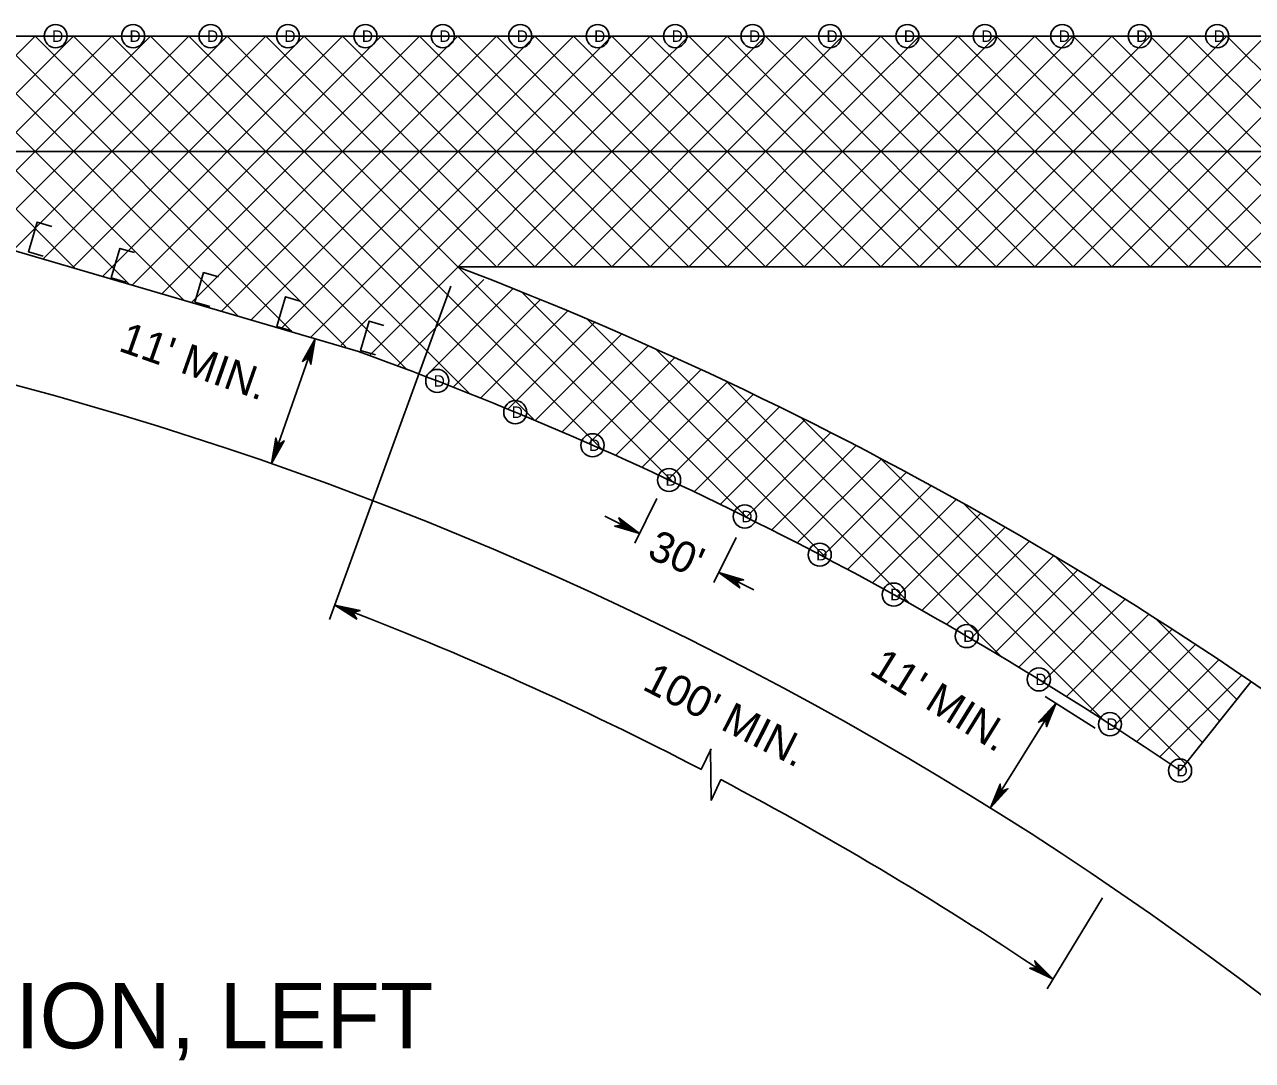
# Model space of a CAD drawing. Extents: x 499945 to 500993, y 499985 to 500645.
# Drawn here: x 500477 to 500636.6, y 500354.2 to 500488.8 of the extents above; entities that cross this region are included whole.
import ezdxf

# ---------------------------------------------------------------- set-up
doc = ezdxf.new("R2010")
doc.units = 0
for name, color, linetype in [('1', 7, 'Continuous'), ('24', 7, 'Continuous'), ('39', 7, 'Continuous'), ('5', 7, 'Continuous'), ('56', 7, 'Continuous'), ('60', 7, 'Continuous')]:
    doc.layers.add(name, color=color, linetype=linetype)

msp = doc.modelspace()

# ---------------------------------------------------------------- linework, layer by layer
at = {"layer": '1'}
for p, q in [((500166.7, 500487.26), (500752.75, 500487.26)), ((500483.61, 500457.08), (500453.42, 500487.26)), ((500456.23, 500465.09), (500478.4, 500487.26)), ((500490.67, 500455.01), (500458.42, 500487.26)), ((500460.1, 500463.96), (500483.4, 500487.26)), ((500497.74, 500452.94), (500463.41, 500487.26)), ((500463.96, 500462.83), (500488.39, 500487.26)), ((500467.83, 500461.7), (500493.39, 500487.26)), ((500504.8, 500450.87), (500468.41, 500487.26)), ((500471.69, 500460.57), (500498.39, 500487.26)), ((500511.87, 500448.8), (500473.41, 500487.26)), ((500475.56, 500459.44), (500503.38, 500487.26)), ((500518.78, 500446.89), (500478.4, 500487.26)), ((500479.42, 500458.3), (500508.38, 500487.26)), ((500483.28, 500457.17), (500513.38, 500487.26)), ((500526.67, 500443.99), (500483.4, 500487.26)), ((500487.15, 500456.04), (500518.37, 500487.26)), ((500534.84, 500440.82), (500488.39, 500487.26)), ((500491.01, 500454.91), (500523.37, 500487.26)), ((500543.29, 500437.36), (500493.39, 500487.26)), ((500494.88, 500453.78), (500528.36, 500487.26)), ((500552.09, 500433.56), (500498.39, 500487.26)), ((500498.74, 500452.65), (500533.36, 500487.26)), ((500502.61, 500451.51), (500538.36, 500487.26)), ((500561.28, 500429.36), (500503.38, 500487.26)), ((500506.47, 500450.38), (500543.35, 500487.26)), ((500538.36, 500457.29), (500508.38, 500487.26)), ((500510.34, 500449.25), (500548.35, 500487.26)), ((500543.35, 500457.29), (500513.38, 500487.26)), ((500514.2, 500448.12), (500553.35, 500487.26)), ((500548.35, 500457.29), (500518.37, 500487.26)), ((500553.35, 500457.29), (500523.37, 500487.26)), ((500558.34, 500457.29), (500528.36, 500487.26)), ((500563.34, 500457.29), (500533.36, 500487.26)), ((500549.85, 500475.77), (500538.36, 500487.26)), ((500549.85, 500480.76), (500543.35, 500487.26)), ((500552.53, 500483.09), (500548.35, 500487.26)), ((500557.52, 500483.09), (500553.35, 500487.26)), ((500554.16, 500483.09), (500558.34, 500487.26)), ((500562.52, 500483.09), (500558.34, 500487.26)), ((500559.16, 500483.09), (500563.34, 500487.26)), ((500567.51, 500483.09), (500563.34, 500487.26)), ((500564.16, 500483.09), (500568.33, 500487.26)), ((500572.51, 500483.09), (500568.33, 500487.26)), ((500569.15, 500483.09), (500573.33, 500487.26)), ((500573.33, 500457.29), (500603.31, 500487.26)), ((500577.51, 500483.09), (500573.33, 500487.26)), ((500574.15, 500483.09), (500578.33, 500487.26)), ((500578.33, 500457.29), (500608.3, 500487.26)), ((500582.5, 500483.09), (500578.33, 500487.26)), ((500579.15, 500483.09), (500583.32, 500487.26)), ((500583.32, 500457.29), (500613.3, 500487.26)), ((500613.3, 500457.29), (500583.32, 500487.26)), ((500584.14, 500483.09), (500588.32, 500487.26)), ((500586.1, 500475.06), (500598.31, 500487.26)), ((500586.1, 500480.05), (500593.31, 500487.26)), ((500588.32, 500457.29), (500618.3, 500487.26)), ((500618.3, 500457.29), (500588.32, 500487.26)), ((500593.31, 500457.29), (500623.29, 500487.26)), ((500623.29, 500457.29), (500593.31, 500487.26)), ((500598.31, 500457.29), (500628.29, 500487.26)), ((500628.29, 500457.29), (500598.31, 500487.26)), ((500603.31, 500457.29), (500633.28, 500487.26)), ((500633.28, 500457.29), (500603.31, 500487.26)), ((500608.3, 500457.29), (500638.28, 500487.26)), ((500638.28, 500457.29), (500608.3, 500487.26)), ((500613.3, 500457.29), (500643.28, 500487.26)), ((500643.28, 500457.29), (500613.3, 500487.26)), ((500618.3, 500457.29), (500648.27, 500487.26)), ((500648.27, 500457.29), (500618.3, 500487.26)), ((500623.29, 500457.29), (500653.27, 500487.26)), ((500653.27, 500457.29), (500623.29, 500487.26)), ((500628.29, 500457.29), (500658.27, 500487.26)), ((500658.27, 500457.29), (500628.29, 500487.26)), ((500633.28, 500457.29), (500663.26, 500487.26)), ((500663.26, 500457.29), (500633.28, 500487.26)), ((500395.62, 500482.85), (500520.43, 500446.29)), ((500518.18, 500447.1), (500554.16, 500483.09)), ((500521.85, 500445.78), (500559.16, 500483.09)), ((500538.52, 500457.45), (500564.16, 500483.09)), ((500543.35, 500457.29), (500569.15, 500483.09)), ((500548.35, 500457.29), (500574.15, 500483.09)), ((500578.33, 500457.29), (500552.53, 500483.09)), ((500553.35, 500457.29), (500579.15, 500483.09)), ((500583.32, 500457.29), (500557.52, 500483.09)), ((500558.34, 500457.29), (500584.14, 500483.09)), ((500588.32, 500457.29), (500562.52, 500483.09)), ((500593.31, 500457.29), (500567.51, 500483.09)), ((500598.31, 500457.29), (500572.51, 500483.09)), ((500603.31, 500457.29), (500577.51, 500483.09)), ((500608.3, 500457.29), (500582.5, 500483.09)), ((500573.33, 500457.29), (500549.85, 500480.76)), ((500563.34, 500457.29), (500586.1, 500480.05)), ((500568.33, 500457.29), (500549.85, 500475.77)), ((500568.33, 500457.29), (500586.04, 500475)), ((500401.17, 500472.27), (500752.75, 500472.27)), ((500533.34, 500457.29), (500752.75, 500457.29)), ((500525.5, 500444.43), (500536.7, 500455.63)), ((500529.12, 500443.06), (500540.53, 500454.47)), ((500570.95, 500424.69), (500541.61, 500454.03)), ((500532.72, 500441.66), (500544.09, 500453.03)), ((500536.3, 500440.24), (500547.63, 500451.57)), ((500539.85, 500438.79), (500551.14, 500450.08)), ((500581.18, 500419.46), (500550.12, 500450.52)), ((500543.38, 500437.33), (500554.63, 500448.58)), ((500546.88, 500435.84), (500558.1, 500447.05)), ((500550.37, 500434.32), (500561.55, 500445.5)), ((500592.13, 500413.51), (500558.97, 500446.66)), ((500553.83, 500432.79), (500564.97, 500443.93)), ((500557.26, 500431.23), (500568.38, 500442.34)), ((500604, 500406.63), (500568.21, 500442.42)), ((500560.68, 500429.65), (500571.76, 500440.73)), ((500564.07, 500428.04), (500575.12, 500439.09)), ((500567.44, 500426.42), (500578.47, 500437.44)), ((500617.17, 500398.46), (500577.91, 500437.72)), ((500570.79, 500424.77), (500581.79, 500435.76)), ((500574.12, 500423.1), (500585.09, 500434.07)), ((500577.43, 500421.41), (500588.37, 500432.35)), ((500627.9, 500392.73), (500588.16, 500432.46)), ((500580.71, 500419.7), (500591.63, 500430.62)), ((500583.98, 500417.97), (500594.87, 500428.86)), ((500587.22, 500416.22), (500598.09, 500427.08)), ((500630.11, 500395.5), (500599.11, 500426.51)), ((500590.44, 500414.45), (500601.28, 500425.29)), ((500593.65, 500412.65), (500604.46, 500423.47)), ((500596.83, 500410.84), (500607.63, 500421.63)), ((500599.99, 500409), (500610.77, 500419.78)), ((500632.33, 500398.29), (500610.94, 500419.67)), ((500603.13, 500407.15), (500613.89, 500417.9)), ((500606.25, 500405.27), (500616.99, 500416.01)), ((500609.35, 500403.38), (500620.07, 500414.1)), ((500612.44, 500401.46), (500623.14, 500412.16)), ((500634.55, 500401.07), (500623.99, 500411.62)), ((500615.5, 500399.53), (500626.18, 500410.21)), ((500618.54, 500397.57), (500629.21, 500408.24)), ((500621.56, 500395.6), (500632.21, 500406.25)), ((500624.56, 500393.61), (500635.2, 500404.25)), ((500564.98, 500391.96), (500566.25, 500394.67)), ((500566.19, 500394.61), (500566.22, 500391.29)), ((500566.22, 500391.29), (500566.25, 500387.96)), ((500566.25, 500387.96), (500567.52, 500390.67))]:
    msp.add_line(p, q, dxfattribs=at)
for centre, radius, start, end in [((500356.58, 499993.2), 464.3, 51.4569, 88.277), ((500355.09, 499990.53), 499.62, 50.5103, 69.1015), ((500356.58, 499993.2), 481.81, 55.8301, 70.1193)]:
    msp.add_arc(centre, radius, start, end, dxfattribs=at)
at = {"layer": '24'}
for points in [[(500514.79, 500447.95), (500513.14, 500445), (500513.96, 500445.56), (500514.25, 500444.63), (500514.79, 500447.95), (500514.72, 500447.74), (500513.21, 500445.07), (500513.98, 500445.61), (500514.25, 500444.78), (500514.69, 500447.62), (500514.64, 500447.52), (500513.36, 500445.24), (500513.99, 500445.63), (500514.22, 500444.92), (500514.62, 500447.47), (500514.6, 500447.36), (500513.48, 500445.37), (500513.99, 500445.65), (500514.23, 500445.1), (500514.5, 500447.06), (500514.43, 500446.88), (500513.61, 500445.5), (500513.99, 500445.69), (500514.2, 500445.27), (500514.41, 500446.86), (500514.34, 500446.69), (500513.76, 500445.64), (500514.05, 500445.78), (500514.18, 500445.47), (500514.3, 500446.54), (500514.22, 500446.38), (500513.86, 500445.75), (500514.05, 500445.81), (500514.16, 500445.57), (500514.21, 500446.3), (500513.95, 500445.89), (500514.1, 500445.91), (500514.15, 500445.68), (500514.19, 500446.18), (500514.02, 500445.92), (500514.15, 500446), (500514.16, 500445.85), (500514.12, 500446.01), (500514.08, 500445.95)], [(500509.14, 500431.72), (500510.79, 500434.66), (500509.97, 500434.11), (500509.68, 500435.03), (500509.14, 500431.72), (500509.21, 500431.93), (500510.72, 500434.59), (500509.94, 500434.05), (500509.68, 500434.89), (500509.24, 500432.04), (500509.29, 500432.14), (500510.57, 500434.43), (500509.94, 500434.03), (500509.71, 500434.74), (500509.31, 500432.19), (500509.33, 500432.3), (500510.45, 500434.29), (500509.94, 500434.01), (500509.7, 500434.56), (500509.43, 500432.6), (500509.49, 500432.78), (500510.32, 500434.16), (500509.93, 500433.97), (500509.73, 500434.39), (500509.52, 500432.81), (500509.59, 500432.97), (500510.17, 500434.02), (500509.88, 500433.88), (500509.74, 500434.19), (500509.63, 500433.13), (500509.7, 500433.28), (500510.06, 500433.91), (500509.88, 500433.85), (500509.77, 500434.09), (500509.72, 500433.37), (500509.97, 500433.77), (500509.83, 500433.75), (500509.78, 500433.98), (500509.74, 500433.48), (500509.91, 500433.75), (500509.77, 500433.66), (500509.76, 500433.82), (500509.8, 500433.65), (500509.85, 500433.72)], [(500556.96, 500422.66), (500554.24, 500424.66), (500554.69, 500423.78), (500553.74, 500423.61), (500556.96, 500422.66), (500556.76, 500422.75), (500554.3, 500424.58), (500554.74, 500423.75), (500553.88, 500423.59), (500556.65, 500422.79), (500556.55, 500422.86), (500554.45, 500424.41), (500554.76, 500423.74), (500554.02, 500423.6), (500556.51, 500422.88), (500556.4, 500422.91), (500554.56, 500424.28), (500554.78, 500423.73), (500554.2, 500423.57), (500556.11, 500423.06), (500555.95, 500423.14), (500554.67, 500424.13), (500554.82, 500423.73), (500554.38, 500423.58), (500555.92, 500423.17), (500555.77, 500423.26), (500554.79, 500423.97), (500554.9, 500423.66), (500554.57, 500423.56), (500555.62, 500423.32), (500555.48, 500423.41), (500554.9, 500423.85), (500554.93, 500423.65), (500554.68, 500423.58), (500555.39, 500423.43), (500555.02, 500423.74), (500555.03, 500423.6), (500554.79, 500423.57), (500555.28, 500423.47), (500555.04, 500423.67), (500555.11, 500423.53), (500554.95, 500423.54), (500555.12, 500423.56), (500555.06, 500423.61)], [(500567.25, 500417.57), (500569.97, 500415.57), (500569.52, 500416.45), (500570.48, 500416.62), (500567.25, 500417.57), (500567.46, 500417.48), (500569.91, 500415.65), (500569.47, 500416.48), (500570.33, 500416.64), (500567.57, 500417.44), (500567.66, 500417.37), (500569.77, 500415.82), (500569.45, 500416.49), (500570.19, 500416.63), (500567.7, 500417.35), (500567.81, 500417.32), (500569.65, 500415.95), (500569.43, 500416.5), (500570.01, 500416.66), (500568.1, 500417.17), (500568.27, 500417.09), (500569.54, 500416.1), (500569.39, 500416.5), (500569.84, 500416.65), (500568.29, 500417.06), (500568.44, 500416.97), (500569.42, 500416.26), (500569.31, 500416.57), (500569.64, 500416.67), (500568.59, 500416.91), (500568.74, 500416.82), (500569.31, 500416.38), (500569.28, 500416.58), (500569.53, 500416.65), (500568.82, 500416.8), (500569.19, 500416.49), (500569.19, 500416.64), (500569.42, 500416.66), (500568.93, 500416.76), (500569.17, 500416.56), (500569.1, 500416.7), (500569.26, 500416.69), (500569.09, 500416.67), (500569.15, 500416.62)], [(500517.36, 500413.35), (500520.2, 500411.53), (500519.7, 500412.38), (500520.63, 500412.62), (500517.36, 500413.35), (500517.56, 500413.27), (500520.14, 500411.61), (500519.64, 500412.41), (500520.49, 500412.63), (500517.68, 500413.23), (500517.77, 500413.17), (500519.98, 500411.77), (500519.62, 500412.42), (500520.35, 500412.61), (500517.82, 500413.15), (500517.93, 500413.13), (500519.86, 500411.89), (500519.6, 500412.42), (500520.17, 500412.62), (500518.23, 500413), (500518.4, 500412.93), (500519.73, 500412.03), (500519.56, 500412.42), (500520, 500412.6), (500518.42, 500412.9), (500518.58, 500412.83), (500519.6, 500412.19), (500519.48, 500412.49), (500519.79, 500412.6), (500518.74, 500412.77), (500518.89, 500412.7), (500519.49, 500412.3), (500519.45, 500412.49), (500519.69, 500412.58), (500518.97, 500412.68), (500519.36, 500412.4), (500519.35, 500412.54), (500519.58, 500412.58), (500519.09, 500412.65), (500519.34, 500412.46), (500519.26, 500412.6), (500519.42, 500412.6), (500519.25, 500412.57), (500519.31, 500412.53)], [(500611.07, 500400.64), (500608.81, 500398.13), (500609.73, 500398.49), (500609.81, 500397.53), (500611.07, 500400.64), (500610.96, 500400.45), (500608.89, 500398.19), (500609.77, 500398.54), (500609.84, 500397.67), (500610.9, 500400.34), (500610.83, 500400.26), (500609.07, 500398.31), (500609.78, 500398.56), (500609.84, 500397.81), (500610.8, 500400.21), (500610.76, 500400.11), (500609.22, 500398.42), (500609.78, 500398.58), (500609.89, 500397.99), (500610.59, 500399.84), (500610.49, 500399.68), (500609.38, 500398.51), (500609.79, 500398.62), (500609.9, 500398.16), (500610.46, 500399.66), (500610.35, 500399.52), (500609.55, 500398.62), (500609.87, 500398.69), (500609.93, 500398.36), (500610.28, 500399.37), (500610.17, 500399.24), (500609.68, 500398.71), (500609.88, 500398.72), (500609.93, 500398.46), (500610.14, 500399.16), (500609.8, 500398.82), (500609.94, 500398.81), (500609.94, 500398.57), (500610.09, 500399.05), (500609.87, 500398.83), (500610.02, 500398.88), (500609.99, 500398.73), (500609.99, 500398.9), (500609.94, 500398.85)], [(500602.56, 500386.98), (500604.82, 500389.49), (500603.9, 500389.13), (500603.83, 500390.09), (500602.56, 500386.98), (500602.68, 500387.17), (500604.74, 500389.43), (500603.87, 500389.08), (500603.79, 500389.95), (500602.73, 500387.28), (500602.8, 500387.36), (500604.56, 500389.31), (500603.86, 500389.06), (500603.79, 500389.81), (500602.83, 500387.41), (500602.87, 500387.51), (500604.41, 500389.2), (500603.85, 500389.04), (500603.74, 500389.63), (500603.04, 500387.78), (500603.14, 500387.94), (500604.25, 500389.11), (500603.84, 500389), (500603.73, 500389.46), (500603.18, 500387.96), (500603.28, 500388.1), (500604.08, 500389), (500603.76, 500388.93), (500603.7, 500389.26), (500603.36, 500388.25), (500603.46, 500388.38), (500603.95, 500388.91), (500603.75, 500388.9), (500603.71, 500389.16), (500603.49, 500388.46), (500603.83, 500388.8), (500603.69, 500388.81), (500603.69, 500389.05), (500603.54, 500388.57), (500603.76, 500388.79), (500603.61, 500388.74), (500603.64, 500388.89), (500603.64, 500388.72), (500603.7, 500388.77)], [(500610.7, 500364.76), (500608.3, 500367.14), (500608.62, 500366.2), (500607.65, 500366.17), (500610.7, 500364.76), (500610.52, 500364.88), (500608.35, 500367.05), (500608.67, 500366.16), (500607.79, 500366.13), (500610.41, 500364.94), (500610.33, 500365.02), (500608.47, 500366.86), (500608.68, 500366.15), (500607.94, 500366.12), (500610.29, 500365.05), (500610.19, 500365.1), (500608.57, 500366.71), (500608.7, 500366.14), (500608.11, 500366.06), (500609.92, 500365.28), (500609.77, 500365.38), (500608.66, 500366.55), (500608.74, 500366.13), (500608.28, 500366.05), (500609.75, 500365.42), (500609.61, 500365.53), (500608.75, 500366.37), (500608.81, 500366.05), (500608.48, 500366), (500609.47, 500365.61), (500609.34, 500365.72), (500608.84, 500366.24), (500608.84, 500366.04), (500608.58, 500366), (500609.26, 500365.76), (500608.94, 500366.11), (500608.93, 500365.97), (500608.69, 500365.98), (500609.16, 500365.81), (500608.95, 500366.05), (500609, 500365.89), (500608.84, 500365.92), (500609.02, 500365.92), (500608.96, 500365.98)]]:
    msp.add_lwpolyline(points, dxfattribs=at)
at = {"layer": '39'}
msp.add_line((500609.66, 500401.47), (500616.14, 500397.34), dxfattribs=at)
at = {"layer": '5'}
for p, q in [((500395.64, 500487.26), (500753.19, 500487.26)), ((500532.42, 500454.77), (500516.67, 500411.47)), ((500509.14, 500431.72), (500514.79, 500447.95)), ((500559.2, 500427.19), (500556.32, 500421.38)), ((500552.42, 500424.9), (500556.96, 500422.66)), ((500569.5, 500422.11), (500566.62, 500416.29)), ((500567.25, 500417.57), (500571.79, 500415.33)), ((500636.42, 500403.42), (500627.19, 500391.84)), ((500611.06, 500400.58), (500602.56, 500386.98)), ((500617.12, 500375.29), (500609.93, 500363.5))]:
    msp.add_line(p, q, dxfattribs=at)
for start, end in [(62.5654, 69.1356), (55.8705, 62.2075)]:
    msp.add_arc((500355.12, 499987.68), 455.53, start, end, dxfattribs=at)
at = {"layer": '56'}
for points in [[(500480.58, 500462.52), (500478.66, 500463.08), (500478.1, 500461.16), (500477.54, 500459.25), (500479.45, 500458.68)], [(500491.34, 500459.13), (500489.42, 500459.69), (500488.86, 500457.77), (500488.3, 500455.86), (500490.22, 500455.29)], [(500502.22, 500455.98), (500500.3, 500456.54), (500499.74, 500454.62), (500499.18, 500452.7), (500501.1, 500452.14)], [(500512.86, 500452.83), (500510.94, 500453.39), (500510.38, 500451.47), (500509.82, 500449.55), (500511.74, 500448.99)], [(500523.74, 500449.68), (500521.82, 500450.24), (500521.26, 500448.32), (500520.7, 500446.4), (500522.62, 500445.84)]]:
    msp.add_lwpolyline(points, dxfattribs=at)
for centre in [(500481.08, 500487.26), (500491.14, 500487.26), (500501.21, 500487.26), (500511.27, 500487.26), (500521.33, 500487.26), (500531.39, 500487.26), (500541.45, 500487.26), (500551.51, 500487.26), (500561.58, 500487.26), (500571.64, 500487.26), (500581.7, 500487.26), (500591.76, 500487.26), (500601.82, 500487.26), (500611.88, 500487.26), (500621.95, 500487.26), (500632.01, 500487.26), (500530.66, 500442.46), (500540.8, 500438.4), (500550.84, 500434.11), (500560.79, 500429.59), (500570.63, 500424.85), (500580.36, 500419.89), (500589.98, 500414.71), (500599.47, 500409.31), (500608.84, 500403.69), (500618.08, 500397.87), (500627.19, 500391.84)]:
    msp.add_circle(centre, 1.5, dxfattribs=at)
at = {"layer": '60'}
for centre in [(500481.08, 500487.26), (500491.14, 500487.26), (500501.21, 500487.26), (500511.27, 500487.26), (500521.33, 500487.26), (500531.39, 500487.26), (500541.45, 500487.26), (500551.51, 500487.26), (500561.58, 500487.26), (500571.64, 500487.26), (500581.7, 500487.26), (500591.76, 500487.26), (500601.82, 500487.26), (500611.88, 500487.26), (500621.95, 500487.26), (500632.01, 500487.26), (500530.66, 500442.46), (500540.8, 500438.4), (500550.84, 500434.11), (500560.79, 500429.59), (500570.63, 500424.85), (500580.36, 500419.89), (500589.98, 500414.71), (500599.47, 500409.31), (500608.84, 500403.69), (500618.08, 500397.87), (500627.19, 500391.84)]:
    msp.add_circle(centre, 1.5, dxfattribs=at)

# ---------------------------------------------------------------- texts
at = {"layer": '1'}
msp.add_text("100' MIN.", height=4, rotation=333.0992, dxfattribs=at).set_placement((500557.14, 500402.46))
at = {"layer": '5'}
for s, rotation, p in [("11' MIN.", 340.6857, (500489.1, 500446.42)), ("30'", 336.5584, (500557.78, 500419.57)), ("11' MIN.", 328.1377, (500586.65, 500404.54))]:
    msp.add_text(s, height=4, rotation=rotation, dxfattribs=at).set_placement(p)
msp.add_text('DIVIDED, EXIT RAMP CONSTRUCTION, LEFT', height=8.5, dxfattribs=at).set_placement((500287.65, 500355.76))
at = {"layer": '56'}
for p in [(500480.62, 500486.51), (500490.68, 500486.51), (500500.75, 500486.51), (500510.81, 500486.51), (500520.87, 500486.51), (500530.93, 500486.51), (500540.99, 500486.51), (500551.05, 500486.51), (500561.12, 500486.51), (500571.18, 500486.51), (500581.24, 500486.51), (500591.3, 500486.51), (500601.36, 500486.51), (500611.42, 500486.51), (500621.49, 500486.51), (500631.55, 500486.51), (500530.2, 500441.71), (500540.34, 500437.65), (500550.38, 500433.36), (500560.33, 500428.84), (500570.17, 500424.1), (500579.9, 500419.14), (500589.52, 500413.96), (500599.01, 500408.56), (500608.38, 500402.94), (500617.62, 500397.12), (500626.73, 500391.09)]:
    msp.add_text('D', height=1.5, dxfattribs=at).set_placement(p)

doc.saveas('drawing.dxf')
